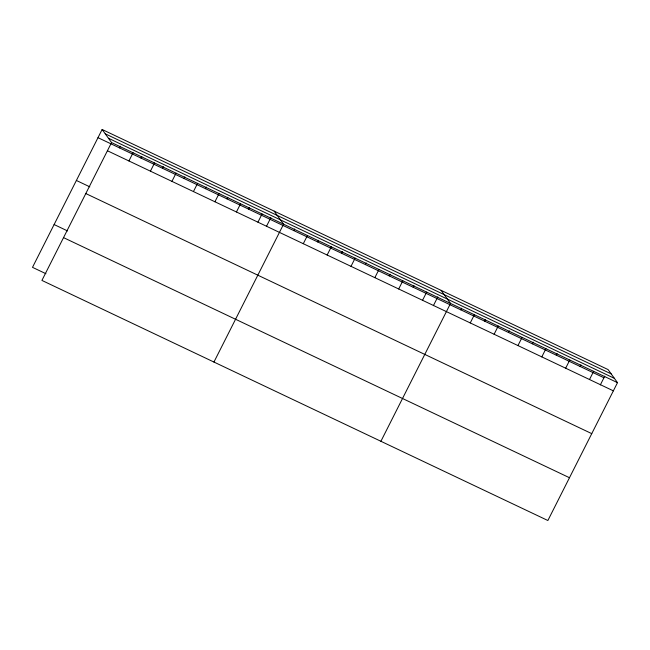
<?xml version="1.0" encoding="UTF-8"?>
<svg xmlns="http://www.w3.org/2000/svg" width="650" height="650" viewBox="0 0 650 650"><rect width="100%" height="100%" fill="white"/><g stroke="black" fill="none" stroke-linecap="round" stroke-linejoin="round"><path stroke-width="0.97" d="M102.131 129.488L111.556 142.569L41.917 280.418L547.869 520.512L617.5 382.655L608.083 369.582L102.131 129.488L32.5 267.345L45.939 273.723M119.503 147.883L120.331 146.242M128.919 160.964L133.055 152.774M141.001 158.088L141.83 156.447M150.426 171.169L154.562 162.979M162.508 168.293L163.337 166.652M171.925 181.366L176.061 173.176M184.007 178.49L184.836 176.857M193.432 191.571L197.567 183.381M205.514 188.695L206.334 187.062M214.931 201.776L219.066 193.586M227.012 198.9L227.841 197.267M236.438 211.981L240.573 203.791M248.519 209.105L249.34 207.464M257.936 222.186L262.072 213.996M266.419 226.444L270.847 217.669M213.939 362.05L283.579 224.201L274.154 211.12M293.873 230.628L294.702 228.987M303.29 243.709L307.426 235.519M317.72 241.946L318.549 240.305M327.145 255.028L331.281 246.838M341.575 253.264L342.404 251.623M350.992 266.346L355.127 258.156M365.422 264.582L366.251 262.941M374.847 277.664L378.983 269.474M389.277 275.901L390.106 274.267M398.694 288.982L402.838 280.792M413.132 287.219L413.952 285.586M422.549 300.3L426.684 292.11M433.379 305.671L437.808 296.904M380.9 441.285L450.539 303.428L441.114 290.347M460.834 309.855L461.663 308.222M470.251 322.936L474.386 314.746M484.681 321.173L485.509 319.54M494.106 334.254L498.241 326.064M508.536 332.491L509.364 330.858M517.952 345.572L522.096 337.382M532.391 343.809L533.211 342.176M541.808 356.891L545.943 348.701M556.238 355.127L557.066 353.494M565.663 368.209L569.798 360.019M580.092 366.454L580.921 364.812M589.509 379.527L593.645 371.337M600.34 384.898L604.768 376.131M105.243 133.803L611.187 373.896M108.444 138.255L614.388 378.341M111.556 142.569L617.5 382.655M97.996 137.678L603.939 377.772M107.421 150.759L613.364 390.845M76.383 180.464L89.822 186.843M85.8 193.546L591.752 433.639M54.112 224.551L67.551 230.929M63.538 237.632L569.481 477.726"/></g></svg>
